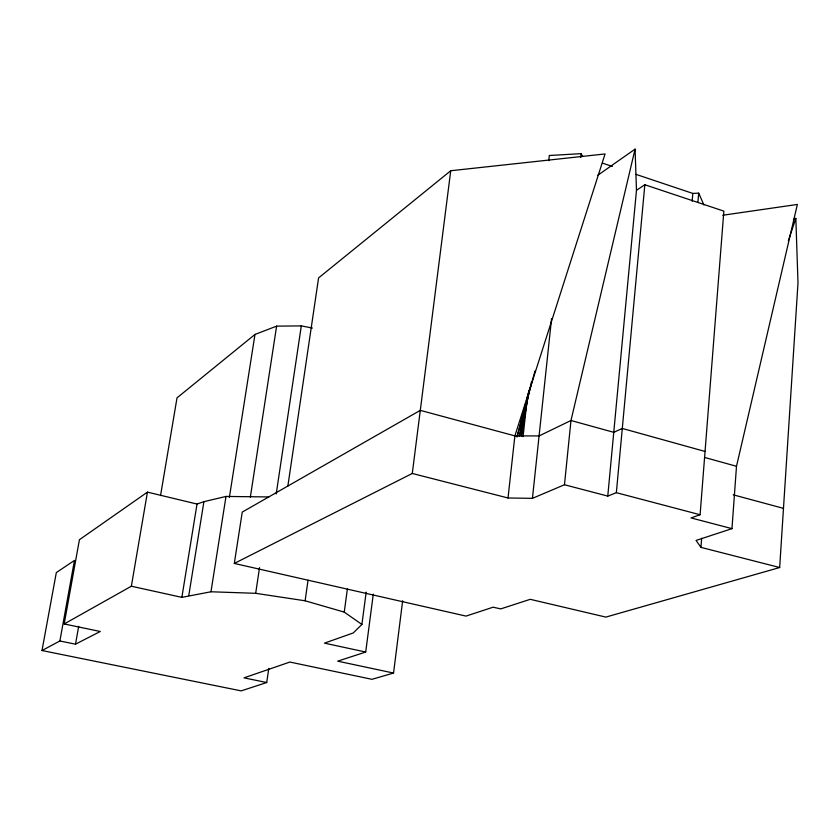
<?xml version="1.0" encoding="UTF-8"?>
<svg xmlns="http://www.w3.org/2000/svg" width="840" height="840" viewBox="0 0 840 840"><rect width="100%" height="100%" fill="white"/><g stroke="black" fill="none" stroke-linecap="round" stroke-linejoin="round"><path stroke-width="1.26" d="M705.054 451.458L622.293 428.453L613.756 432.327L570.98 420.494L539.081 435.929L514.878 435.887L420.294 410.361L242.246 512.096L234.308 563.441L466.022 616.098L493.101 607.194L500.756 608.895L530.26 599.319L605.84 617.096L779.667 567.525L798 282.87L795.837 218.358L793.433 219.387M779.667 567.525L700.949 547.375L696.066 540.446L731.966 528.644L736.501 466.274L797.36 204.446L722.768 215.25M731.966 528.644L691.026 517.913L700.098 514.742L723.849 211.124L644.837 184.748L636.478 190.291L607.772 496.094L564.47 484.743L532.434 498.351L508.022 497.983L412.272 473.466L234.308 563.441M700.949 547.375L701.663 538.24M697.914 202.272L698.67 193.148L692.822 193.431L635.88 174.332M692.16 201.243L692.822 193.431M607.772 496.094L616.35 492.681L644.837 184.748M564.47 484.743L570.98 420.494L635.072 149.121L597.555 175.434M580.713 157.553L581.123 153.657L549.318 155.505L548.751 160.671M532.434 498.351L551.565 318.633M523.068 436.653L527.321 397.719M508.022 497.983L514.878 435.887L605.062 153.951L450.733 170.741L318.581 277.925L287.868 486.024M412.272 473.466L450.733 170.741M268.779 668.451L266.721 682.521L243.999 677.859L289.884 662.046L371.952 679.319L393.55 673.05L402.654 600.768M373.286 594.153L365.705 652.04L324.461 643.135L353.262 632.95L361.904 624.456L366.177 592.116M361.904 624.456L344.253 612.108L347.382 588.966M344.253 612.108L305.119 600.789L308.038 580.24M521.336 435.866L523.383 421.68M523.761 419.097L524.129 416.514M268.863 496.944L226.002 496.44L203.91 501.669L197.022 504.053L147.441 492.125L79.422 539.721L64.187 623.962L131.355 586.226L181.871 597.366L210.966 591.77L255.675 593.313L259.539 567.62M276.213 493.941L301.308 325.899L312.428 328.041M250.352 497.102L276.612 326.141L301.308 325.899M210.966 591.77L226.002 496.44M229.362 497.501L254.972 334.446L276.612 326.141M181.871 597.366L197.022 504.053M188.769 595.56L203.91 501.669M521.462 435.95L529.116 390.106M160.545 495.569L177.02 397.856L254.972 334.446M131.355 586.226L147.441 492.125M59.882 640.983L74.456 560.448L56.322 572.565L42 650.538L59.882 640.983L75.505 644.186L78.687 626.336M519.351 436.338L522.48 420.956M523.005 418.383L524.044 413.259M524.559 410.697L525.609 405.562M519.414 436.38L531.468 381.843M517.052 436.79L525.767 403.022M526.418 400.522L529 390.516M517.072 436.779L534.965 371.028M788.351 240.671L795.837 218.358M75.505 644.186L100.264 631.491L64.187 623.962M266.721 682.521L241.206 690.879L42 650.538M365.705 652.04L337.691 661.164L393.55 673.05M255.675 593.313L305.119 600.789M616.35 492.681L700.098 514.742M733.236 494.812L783.478 508.368M704.886 457.527L736.501 466.274M602.469 163.128L612.371 166.446M581.123 153.657L582.666 156.482M698.67 193.148L703.931 204.992M635.072 149.121L636.478 190.291"/></g></svg>
